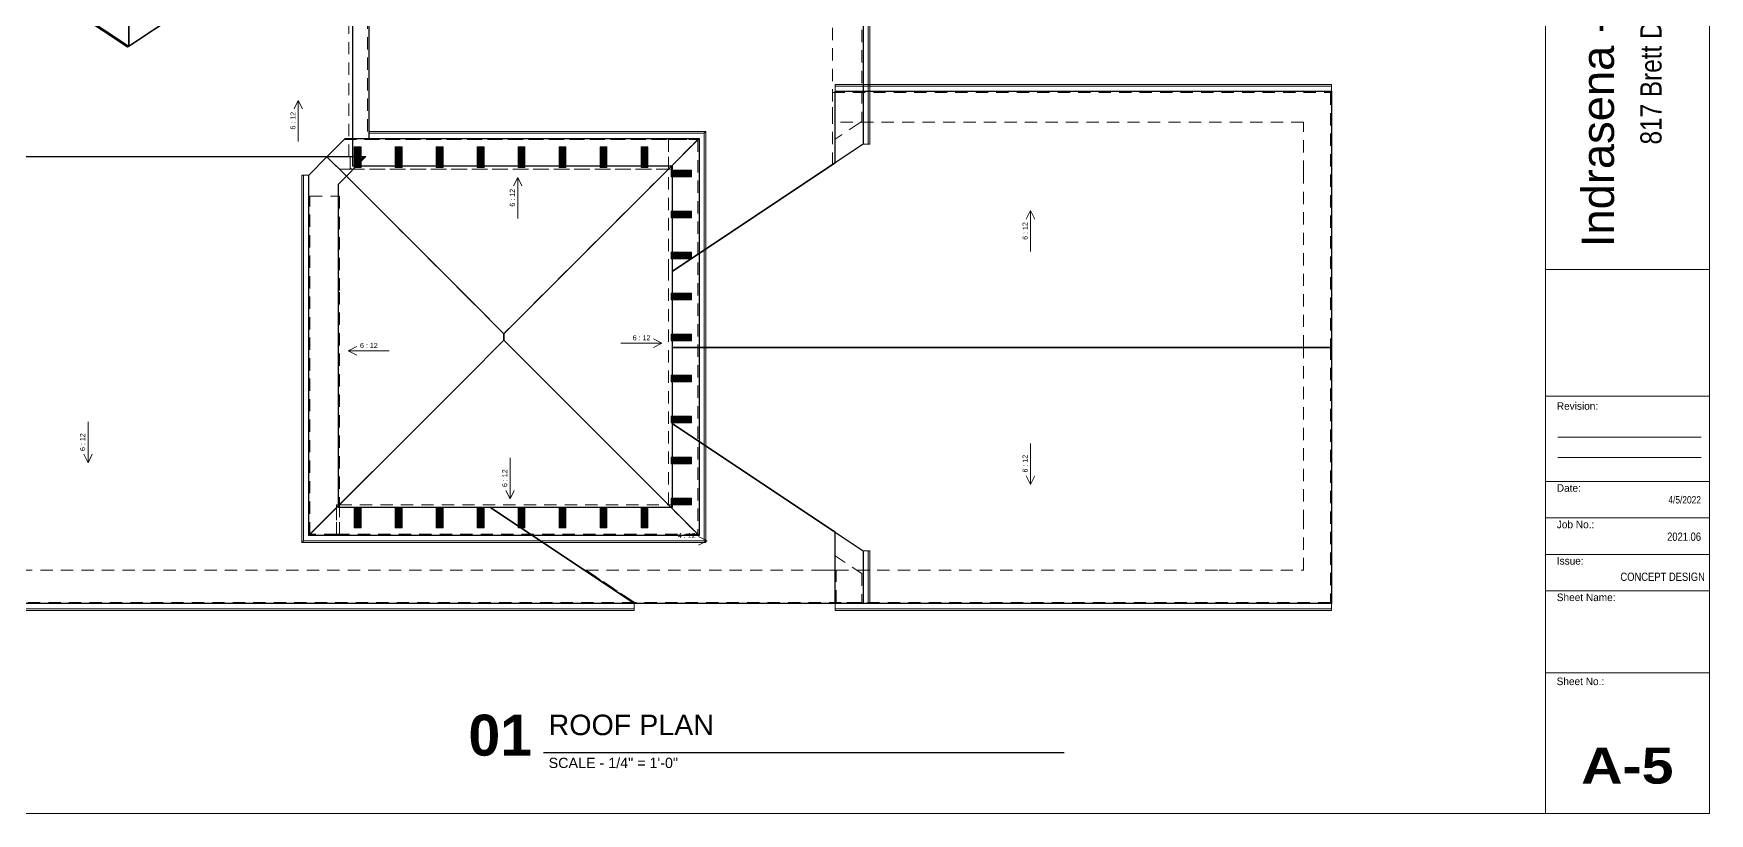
# Model space of a CAD drawing. Header units: inches. Extents: x 0.6 to 35.4, y -22.9 to 0.3.
# Drawn here: x 14.93 to 35.38, y -22.91 to -13.4 of the extents above; entities that cross this region are included whole.
import ezdxf

# ---------------------------------------------------------------- set-up
doc = ezdxf.new("R2010")
doc.units = ezdxf.units.IN
doc.header["$MEASUREMENT"] = 0
doc.linetypes.add('Dash', pattern=[0.225, 0.15, -0.075])
for name, color, linetype, lineweight, true_color in [('CAD_  Default', 7, 'Continuous', 18, 0x000000), ('Layout Box Export Contents', 7, 'Continuous', 0, 0x000000), ('Text', 7, 'Continuous', 9, 0x004080)]:
    doc.layers.add(name, color=color, linetype=linetype, lineweight=lineweight, true_color=true_color)

# ---------------------------------------------------------------- blocks, each defined once
blk = doc.blocks.new('Shaped Corbel 1')
at = {"layer": 'Layout Box Export Contents', "color": 252, "linetype": 'Continuous', "lineweight": 0, "true_color": 0x969696, "transparency": 33554687}
blk.add_lwpolyline([(2.9, 18.5), (3, 18.5), (3, 18.4), (3, 0.1), (3, 0), (2.9, 0), (-2.9, 0), (-3, 0), (-3, 0.1), (-3, 18.4), (-3, 18.5), (-2.9, 18.5)], close=True, dxfattribs=at)
at = {"layer": 'Layout Box Export Contents', "color": 7, "linetype": 'Continuous', "lineweight": 0, "true_color": 0xffffff, "transparency": 33554687}
for points in [[(2.9, 18.5), (3, 18.4), (2.9, 18.5), (-3, 18.4)], [(-2.9, 18.5), (2.9, 18.5), (-2.9, 18.5), (-3, 18.4)], [(-2.9, 18.5), (-3, 18.4), (-2.9, 18.5), (-3, 18.5)], [(3, 18.4), (3, 0.1), (3, 18.4), (-3, 0.1)], [(-3, 0.1), (-3, 18.4), (-3, 0.1), (3, 18.4)], [(3, 18.5), (3, 18.4), (3, 18.5), (2.9, 18.5)], [(-2.9, 0), (-3, 0.1), (-2.9, 0), (2.9, 0)], [(2.9, 0), (-3, 0.1), (2.9, 0), (3, 0.1)], [(-2.9, 0), (-3, 0), (-2.9, 0), (-3, 0.1)], [(3, 0), (2.9, 0), (3, 0), (3, 0.1)]]:
    blk.add_solid(points, dxfattribs=at)

msp = doc.modelspace()

# ---------------------------------------------------------------- linework, layer by layer
at = {"layer": 'CAD_  Default', "transparency": 33554687}
for p, q in [((33.385, 0.253), (33.385, -22.913)), ((35.385, 0.253), (35.385, -22.913)), ((33.385, -17.824), (35.385, -17.824)), ((33.385, -18.863), (35.385, -18.863)), ((33.385, -19.308), (35.385, -19.308)), ((33.385, -19.753), (35.385, -19.753)), ((33.385, -20.198), (35.385, -20.198)), ((33.385, -21.198), (35.385, -21.198)), ((0.625, -22.913), (35.385, -22.913))]:
    msp.add_line(p, q, dxfattribs=at)
at = {"layer": 'CAD_  Default', "color": 250, "true_color": 0x414141, "transparency": 33554687}
for p, q in [((33.533, -18.323), (35.283, -18.323)), ((33.533, -18.323), (35.283, -18.323)), ((33.533, -18.572), (35.283, -18.572)), ((33.533, -18.572), (35.283, -18.572)), ((33.533, -18.572), (35.283, -18.572)), ((33.533, -18.572), (35.283, -18.572))]:
    msp.add_line(p, q, dxfattribs=at)
at = {"layer": 'CAD_  Default', "lineweight": 30, "transparency": 33554687}
msp.add_line((21.155, -22.171), (27.51, -22.171), dxfattribs=at)
at = {"layer": 'CAD_  Default', "transparency": 33554687}
msp.add_lwpolyline([(33.385, -16.277), (35.385, -16.277)], dxfattribs=at)
at = {"layer": 'Layout Box Export Contents', "color": 18, "linetype": 'Continuous', "lineweight": 18, "true_color": 0x000000, "transparency": 33554687}
for p, q in [((25.118, -12.197), (25.118, -14.749)), ((30.773, -14.042), (24.713, -14.042)), ((19.022, -14.616), (23.117, -14.616)), ((23.117, -14.616), (23.138, -14.595)), ((23.117, -14.616), (23.117, -19.586)), ((18.227, -19.586), (18.227, -15.126)), ((18.227, -19.586), (18.206, -19.607)), ((23.117, -19.586), (18.227, -19.586)), ((23.117, -19.586), (23.138, -19.607)), ((25.118, -19.71), (25.118, -20.354)), ((22.261, -20.417), (8.297, -20.417)), ((30.773, -20.417), (24.713, -20.417))]:
    msp.add_line(p, q, dxfattribs=at)
at = {"layer": 'Layout Box Export Contents', "color": 156, "linetype": 'Continuous', "lineweight": 18, "true_color": 0x004080, "transparency": 33554687}
for p, q in [((18.163, -14.215), (18.111, -14.319)), ((18.163, -14.215), (18.163, -14.715)), ((18.163, -14.215), (18.215, -14.319)), ((20.841, -15.155), (20.789, -15.259)), ((20.841, -15.155), (20.841, -15.655)), ((20.841, -15.155), (20.893, -15.259)), ((27.099, -15.56), (27.047, -15.665)), ((27.099, -15.56), (27.099, -16.06)), ((27.099, -15.56), (27.151, -15.665)), ((22.6, -17.176), (22.1, -17.176)), ((22.6, -17.176), (22.496, -17.124)), ((22.6, -17.176), (22.496, -17.228)), ((18.772, -17.27), (18.877, -17.218)), ((18.772, -17.27), (19.272, -17.27)), ((18.772, -17.27), (18.877, -17.322)), ((15.597, -18.637), (15.597, -18.137)), ((27.099, -18.899), (27.099, -18.399)), ((15.597, -18.637), (15.545, -18.532)), ((15.597, -18.637), (15.649, -18.532)), ((20.747, -19.076), (20.747, -18.576)), ((27.099, -18.899), (27.047, -18.794)), ((27.099, -18.899), (27.151, -18.794)), ((20.747, -19.076), (20.695, -18.972)), ((20.747, -19.076), (20.799, -18.972)), ((23.152, -19.588), (22.652, -19.588)), ((23.152, -19.588), (23.048, -19.536)), ((23.152, -19.588), (23.048, -19.64))]:
    msp.add_line(p, q, dxfattribs=at)
at = {"layer": 'Layout Box Export Contents', "color": 18, "linetype": 'Continuous', "lineweight": 25, "true_color": 0x000000, "transparency": 33554687}
for points in [[(8.392, -6.97), (12.059, -4.525), (12.059, -6.604), (16.095, -6.604), (16.095, -13.558), (15.192, -12.956), (13.773, -12.956), (13.773, -12.956), (13.694, -12.956), (13.694, -13.113), (13.694, -13.113), (13.694, -14.524), (10.44, -12.354), (8.734, -12.354), (8.734, -12.521), (8.392, -12.521)], [(22.445, -11.713), (22.445, -12.197), (24.556, -12.197), (24.556, -12.197), (24.713, -12.197), (24.713, -12.197), (25.056, -12.197), (25.056, -14.749), (24.713, -14.977), (24.713, -14.977), (22.728, -16.3), (22.728, -15.018), (18.828, -15.018), (18.828, -12.956), (16.998, -12.956), (16.095, -13.558), (16.095, -6.604), (18.648, -6.604), (18.648, -9.4), (18.648, -9.4), (18.648, -9.479), (18.806, -9.479), (18.806, -9.479), (20.769, -9.479)], [(19.022, -14.679), (23.055, -14.679), (21.142, -16.591), (21.142, -16.591), (20.672, -17.061), (20.202, -16.591), (20.202, -16.591), (18.755, -15.144), (18.755, -15.144), (18.513, -14.903), (13.564, -14.903), (13.564, -12.677), (14.755, -12.677), (15.176, -12.958), (15.176, -12.958), (16.079, -13.56), (16.982, -12.958), (16.982, -12.958), (17.404, -12.677), (19.022, -12.677)], [(30.773, -14.104), (30.773, -17.229), (22.728, -17.229), (22.728, -16.3), (24.713, -14.977), (24.713, -14.479), (24.713, -14.449), (24.713, -14.449), (24.713, -14.104)], [(23.055, -14.679), (21.142, -16.591), (21.142, -16.591), (20.672, -17.061), (20.202, -16.591), (20.202, -16.591), (18.755, -15.144), (18.755, -15.144), (18.513, -14.903), (18.737, -14.679)], [(23.055, -19.524), (21.142, -17.612), (21.142, -17.612), (20.672, -17.141), (20.672, -17.061), (21.142, -16.591), (21.142, -16.591), (23.055, -14.679)], [(8.359, -20.354), (12.531, -16.183), (13.58, -16.183), (13.58, -14.9), (18.53, -14.9), (18.53, -14.9), (18.771, -14.9), (18.771, -14.9), (18.989, -14.9), (18.648, -15.241), (18.648, -15.493), (18.648, -15.493), (18.648, -15.743), (18.648, -15.743), (18.648, -16.555), (18.648, -16.555), (18.648, -19.179), (20.5, -19.179), (22.264, -20.354)], [(18.755, -15.144), (18.755, -15.144), (20.202, -16.591), (20.202, -16.591), (20.672, -17.061), (20.672, -17.141), (20.202, -17.612), (20.202, -17.612), (19.858, -17.956), (19.858, -17.956), (18.29, -19.524), (18.29, -15.126), (18.513, -14.903)], [(19.858, -17.956), (19.858, -17.956), (20.202, -17.612), (20.202, -17.612), (20.672, -17.141), (21.142, -17.612), (21.142, -17.612), (23.055, -19.524), (18.289, -19.524)], [(24.713, -20.354), (24.713, -19.482), (24.691, -19.467), (24.691, -19.467), (22.728, -18.159), (22.728, -17.229), (30.773, -17.229), (30.773, -20.354)], [(24.691, -19.467), (24.691, -19.467), (24.713, -19.482), (24.713, -19.482), (25.056, -19.71), (25.056, -20.354), (22.264, -20.354), (20.5, -19.179), (22.728, -19.179), (22.728, -18.159)]]:
    msp.add_lwpolyline(points, close=True, dxfattribs=at)
at = {"layer": 'Layout Box Export Contents', "color": 18, "linetype": 'Continuous', "lineweight": 18, "true_color": 0x000000, "transparency": 33554687}
for points in [[(8.276, -11.929), (9.927, -11.929), (9.927, -11.95), (9.927, -12.012), (8.359, -12.012), (8.359, -20.354), (22.261, -20.354), (22.261, -20.417), (22.261, -20.438), (8.276, -20.438)], [(25.118, -12.197), (25.139, -12.197), (25.139, -14.749), (25.118, -14.749), (25.056, -14.749), (25.056, -12.197)], [(24.713, -14.042), (24.713, -14.021), (30.773, -14.021), (30.773, -14.042), (30.773, -14.104), (24.713, -14.104)], [(18.206, -15.126), (18.227, -15.126), (18.29, -15.126), (18.289, -19.524), (23.055, -19.524), (23.055, -14.679), (19.022, -14.679), (19.022, -14.616), (19.022, -14.595), (23.138, -14.595), (23.138, -19.607), (18.206, -19.607)], [(25.056, -19.71), (25.118, -19.71), (25.139, -19.71), (25.139, -20.354), (25.118, -20.354), (25.056, -20.354)], [(24.713, -20.417), (24.713, -20.354), (30.773, -20.354), (30.773, -20.417), (30.773, -20.438), (24.713, -20.438)]]:
    msp.add_lwpolyline(points, close=True, dxfattribs=at)
at = {"layer": 'Layout Box Export Contents', "color": 176, "linetype": 'Dash', "lineweight": 18, "true_color": 0x000080, "transparency": 33554687}
for points in [[(24.713, -12.104), (25.04, -12.104), (25.04, -14.472), (25.009, -14.493), (24.713, -14.69), (24.713, -14.977), (24.681, -14.999), (24.681, -14.479), (24.681, -12.104)], [(19.006, -14.694), (23.039, -14.694), (23.039, -14.694), (22.717, -15.017), (22.717, -15.054), (18.822, -15.054), (18.822, -15.054), (18.664, -15.054), (18.513, -14.903), (18.755, -14.903), (18.755, -14.903), (18.779, -14.903), (18.779, -12.991), (17.385, -12.991), (17.629, -12.828), (17.832, -12.693), (19.006, -12.693)], [(30.758, -14.12), (30.758, -17.229), (30.431, -17.229), (30.431, -15.1), (30.431, -14.479), (24.681, -14.479), (24.681, -14.449), (24.681, -14.12)], [(18.722, -14.694), (22.68, -14.694), (22.68, -15.054), (18.664, -15.054), (18.513, -14.903)], [(23.039, -19.508), (22.68, -19.149), (22.68, -18.161), (22.68, -16.303), (22.68, -15.054), (23.039, -14.694)], [(23.039, -14.694), (22.68, -15.054), (22.68, -14.694), (23.039, -14.694)], [(18.816, -15.051), (18.795, -15.051), (18.795, -14.9), (18.967, -14.9)], [(21.145, -16.588), (20.672, -17.061), (20.205, -16.594), (18.758, -15.147), (18.758, -15.147), (18.664, -15.054), (18.822, -15.054), (18.822, -15.054), (22.68, -15.054), (22.68, -15.054)], [(18.665, -19.149), (18.305, -19.508), (18.305, -15.385), (18.665, -15.385), (18.665, -16.554)], [(30.758, -20.339), (24.729, -20.339), (24.729, -19.947), (29.402, -19.947), (30.431, -19.947), (30.431, -19.359), (30.431, -17.229), (30.758, -17.229)], [(18.305, -19.508), (18.628, -19.186), (18.628, -19.508), (18.305, -19.508)], [(18.628, -19.149), (18.665, -19.149), (18.665, -19.508), (18.628, -19.508), (18.628, -19.186)], [(23.039, -19.508), (18.665, -19.508), (18.665, -19.149), (22.717, -19.149), (22.717, -19.186), (23.039, -19.508)], [(22.264, -20.339), (21.676, -19.947), (24.566, -19.947), (24.713, -19.947), (24.713, -19.769), (25.04, -19.987), (25.04, -20.339)], [(8.375, -20.339), (8.767, -19.947), (20.639, -19.947), (21.676, -19.947), (22.264, -20.339)]]:
    msp.add_lwpolyline(points, close=True, dxfattribs=at)

# ---------------------------------------------------------------- block references
at = {"layer": 'Layout Box Export Contents', "linetype": 'Continuous', "lineweight": 25, "transparency": 33554687, "xscale": -0.01388888930281003, "yscale": 0.01351351290941238}
for p, rotation in [((18.888, -14.783), 179.9999999999999), ((19.388, -14.783), 179.9999999999999), ((19.888, -14.783), 179.9999999999999), ((20.388, -14.783), 179.9999999999999), ((20.888, -14.783), 179.9999999999999), ((21.388, -14.783), 179.9999999999999), ((21.888, -14.783), 179.9999999999999), ((22.388, -14.783), 179.9999999999999), ((22.962, -15.107), 90), ((22.962, -15.607), 90), ((22.962, -16.107), 90), ((22.962, -16.607), 90), ((22.962, -17.107), 90), ((22.962, -17.607), 90), ((22.962, -18.107), 90), ((22.962, -18.607), 90), ((22.962, -19.107), 90)]:
    msp.add_blockref('Shaped Corbel 1', p, dxfattribs=dict(at, rotation=rotation))
at = {"layer": 'Layout Box Export Contents', "linetype": 'Continuous', "lineweight": 25, "transparency": 33554687, "xscale": 0.01388888930281003, "yscale": 0.01351351290941238}
for p in [(18.888, -19.431), (19.388, -19.431), (19.888, -19.431), (20.388, -19.431), (20.888, -19.431), (21.388, -19.431), (21.888, -19.431), (22.388, -19.431)]:
    msp.add_blockref('Shaped Corbel 1', p, dxfattribs=at)

# ---------------------------------------------------------------- texts
at = {"layer": 'CAD_  Default', "color": 4, "true_color": 0x00ffff, "transparency": 33554687, "insert": (33.824, -16.005), "char_height": 0.39551, "width": 7.17106, "attachment_point": 1, "rotation": 90}
msp.add_mtext('{\\fArial|b0|i0|p34;\\C18;\\H0.552385;\\H0.716x;Indrasena - New Residence}', dxfattribs=at)
at = {"layer": 'CAD_  Default', "color": 250, "true_color": 0x414141, "transparency": 33554687, "insert": (34.541, -14.753), "char_height": 0.2592, "width": 5.71689, "attachment_point": 1, "rotation": 90}
msp.add_mtext('{\\fArial Narrow|b0|i0|p34;\\C250;\\H0.362011;\\H0.716x;817 Brett Drive, Allen TX 75013}', dxfattribs=at)
at = {"layer": 'CAD_  Default', "color": 250, "true_color": 0x414141, "transparency": 33554687, "char_height": 0.10287, "attachment_point": 1}
for s, insert in [('{\\fChief Blueprint|b0|i0|p34;\\C250;\\H0.128914;\\H0.712x;Revision:}', (33.522, -17.897)), ('{\\fChief Blueprint|b0|i0|p34;\\C250;\\H0.128914;\\H0.712x;Date:}', (33.522, -18.897)), ('{\\fChief Blueprint|b0|i0|p34;\\C250;\\H0.128914;\\H0.712x;Job No.:}', (33.522, -19.342)), ('{\\fChief Blueprint|b0|i0|p34;\\C250;\\H0.128914;\\H0.712x;Issue:}', (33.522, -19.786)), ('{\\fChief Blueprint|b0|i0|p34;\\C250;\\H0.128914;\\H0.712x;Sheet Name:}', (33.522, -20.231)), ('{\\fChief Blueprint|b0|i0|p34;\\C250;\\H0.128914;\\H0.712x;Sheet No.:}', (33.52, -21.256))]:
    msp.add_mtext(s, dxfattribs=dict(at, insert=insert))
at = {"layer": 'CAD_  Default', "transparency": 33554687, "char_height": 0.1, "attachment_point": 3}
for s, insert, width in [('{\\fArial Narrow|b0|i0|p34;\\C18;\\H0.139665;\\H0.716x;2021.06}', (35.282, -19.487), 1.07257), ('{\\fArial Narrow|b0|i0|p34;\\C18;\\H0.139665;\\H0.716x;CONCEPT DESIGN}', (35.329, -19.976), 1.46352)]:
    msp.add_mtext(s, dxfattribs=dict(at, insert=insert, width=width))
at = {"layer": 'Layout Box Export Contents', "color": 156, "linetype": 'Continuous', "lineweight": 18, "true_color": 0x004080, "transparency": 33554687, "char_height": 0.0625, "width": 0.21937, "attachment_point": 7, "rotation": 90}
for insert in [(18.129, -14.571), (20.807, -15.511), (27.065, -15.916), (15.563, -18.492), (27.065, -18.754), (20.714, -18.932)]:
    msp.add_mtext('\\fChief Blueprint|b0|i0|c0|p0;6 : 12\\P', dxfattribs=dict(at, insert=insert))
at = {"layer": 'Layout Box Export Contents', "color": 156, "linetype": 'Continuous', "lineweight": 18, "true_color": 0x004080, "transparency": 33554687, "char_height": 0.0625, "width": 0.21937, "attachment_point": 7}
for s, insert in [('\\fChief Blueprint|b0|i0|c0|p0;6 : 12\\P', (18.916, -17.237)), ('\\fChief Blueprint|b0|i0|c0|p0;6 : 12\\P', (22.244, -17.143)), ('\\fChief Blueprint|b0|i0|c0|p0;4 : 12\\P', (22.796, -19.554))]:
    msp.add_mtext(s, dxfattribs=dict(at, insert=insert))
at = {"layer": 'Text', "transparency": 33554687}
for s, insert, char_height, width, attachment_point in [('\\fArial Narrow|b0|i0|c0|p0;4/5/2022\\P', (34.883, -19.133), 0.08928, 0.39998, 7), ('{\\fArial|b1|i0|p34;\\C156;\\H0.698324;\\H0.716x;01}', (20.239, -21.708), 0.5, 0.97863, 1), ('{\\fArial|b0|i0|p34;\\C156;\\H0.349162;\\H0.716x;ROOF PLAN}', (21.218, -21.708), 0.25, 6.12456, 1), ('{\\fArial|b0|i0|p34;\\C156;\\H0.174581;\\H0.716x;SCALE - 1/4" = 1\'-0"}', (21.218, -22.234), 0.125, 2.2171, 1), ('\\fArial Black|b0|i0|c0|p0;A-5\\P', (34.383, -22.556), 0.4375, 1.49814, 8)]:
    msp.add_mtext(s, dxfattribs=dict(at, insert=insert, char_height=char_height, width=width, attachment_point=attachment_point))

doc.saveas('drawing.dxf')
